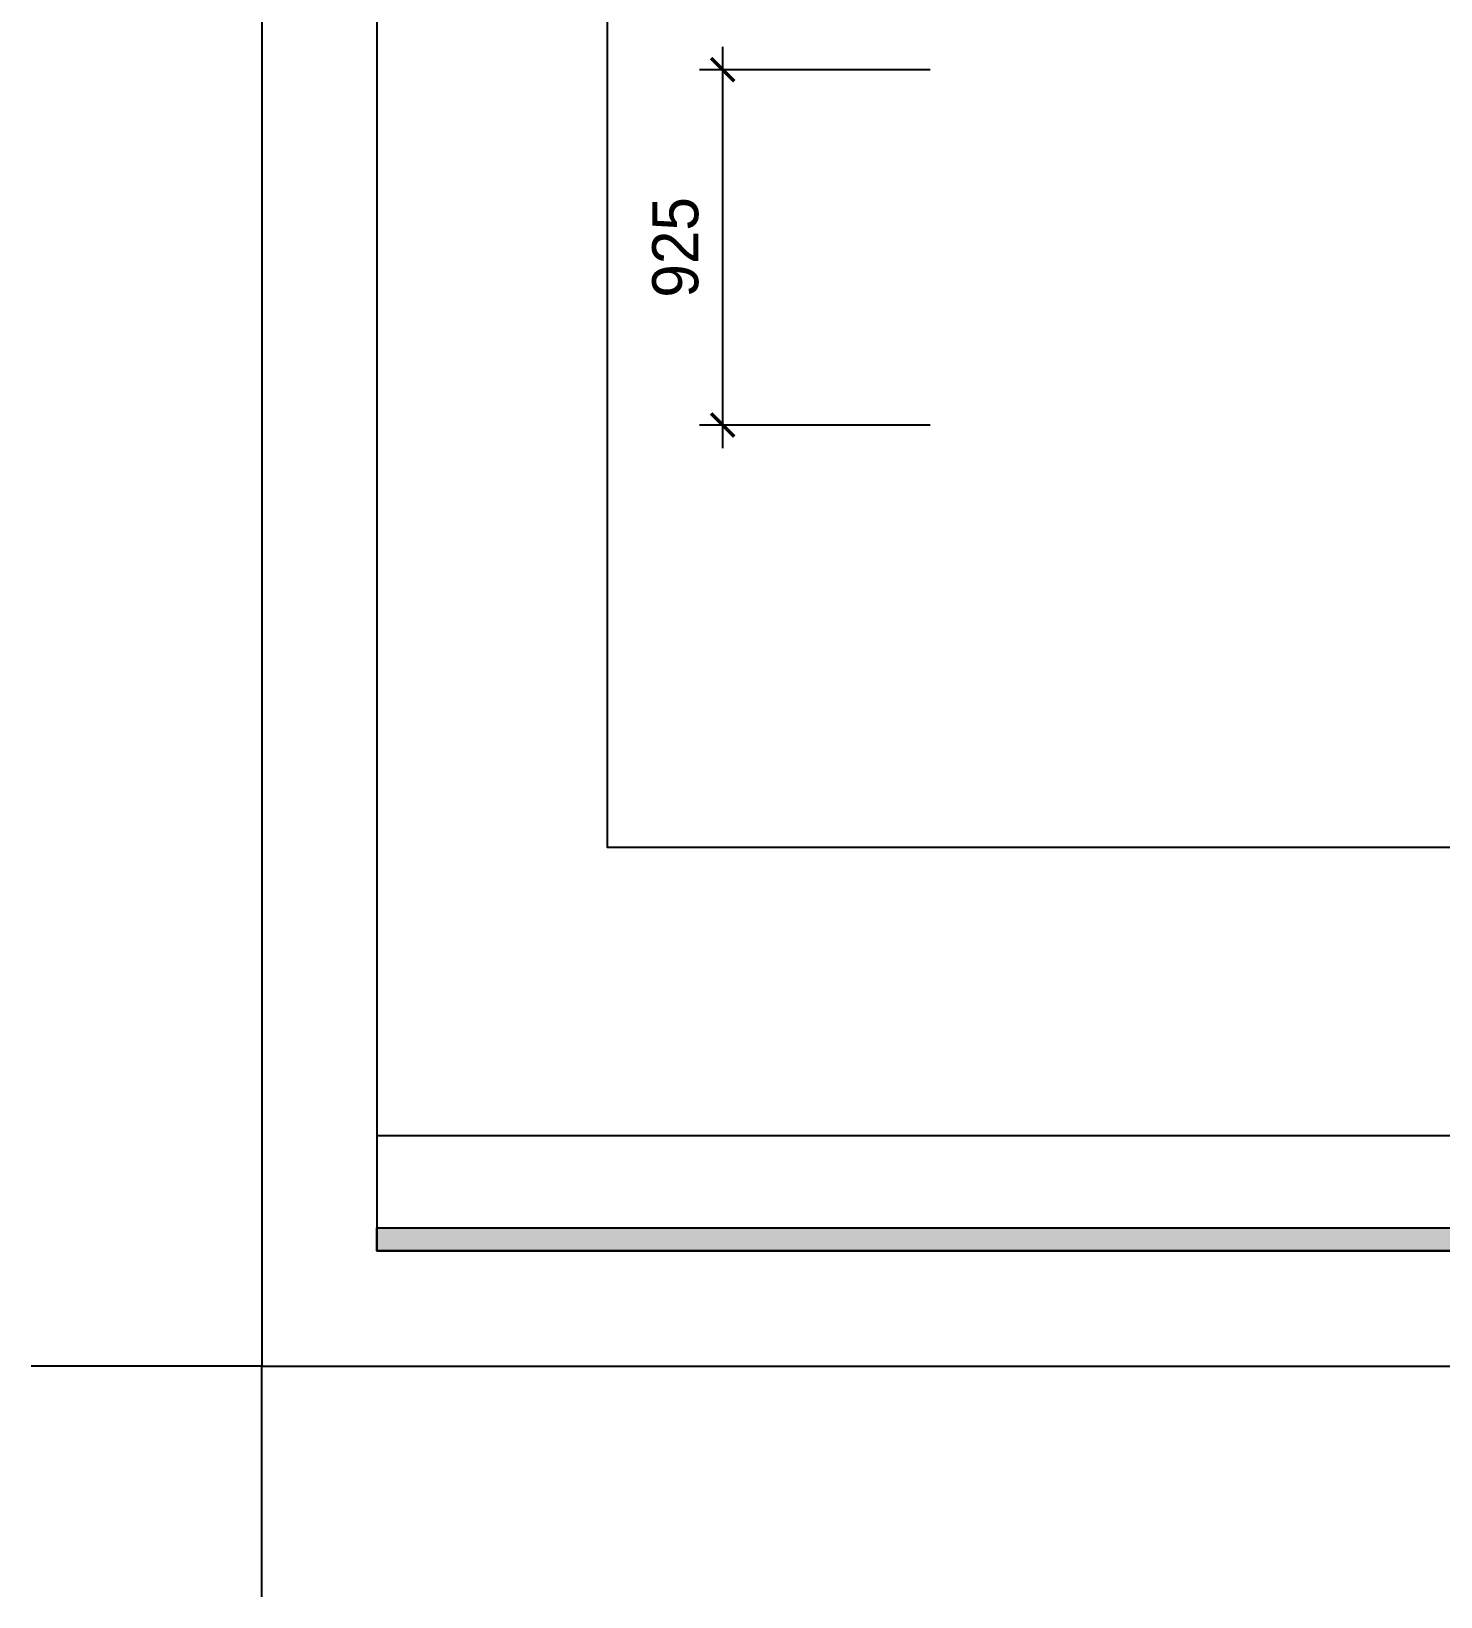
# Model space of a CAD drawing. Header units: inches. Extents: x 3778 to 56227, y -16914 to 35091.
# Drawn here: x 29827 to 33496, y -16914 to -12839 of the extents above; entities that cross this region are included whole.
import ezdxf
from ezdxf.enums import TextEntityAlignment as Align

# ---------------------------------------------------------------- set-up
doc = ezdxf.new("R2010")
doc.units = ezdxf.units.IN
doc.header["$LTSCALE"] = 100
doc.header["$MEASUREMENT"] = 0
doc.header["$PDSIZE"] = 700.071425
for name, color, linetype in [('07-DIM WAL', 5, 'Continuous'), ('F-SYM', 7, 'Continuous'), ('FORM(YOURNAME)-11', 1, 'Continuous')]:
    doc.layers.add(name, color=color, linetype=linetype)
doc.styles.add('HY 울릉도 L', font='')
doc.styles.add('YOURNAME', font='HY울릉도M.TTF')
doc.styles.get('HY 울릉도 L').set_extended_font_data('HY울릉도L')
doc.dimstyles.new('60', dxfattribs={"dimscale": 60, "dimtxt": 2, "dimasz": 1, "dimexe": 1, "dimexo": 1, "dimgap": 1, "dimtad": 1, "dimdec": 0, "dimrnd": 0.05, "dimdsep": 46, "dimlunit": 6, "dimtxsty": 'HY 울릉도 L', "dimblk": 'ARCHTICK', "dimcen": 2.5, "dimdle": 1, "dimclrd": 133, "dimclre": 133, "dimclrt": 30, "dimadec": 0, "dimazin": 0, "dimtfac": 1, "dimtdec": 0, "dimtix": 1, "dimtmove": 2, "dimatfit": 3, "dimldrblk": 'ARCHTICK', "dimfxl": 0, "dimlwd": -1, "dimlwe": -1, "dimarcsym": 0})

# ---------------------------------------------------------------- blocks, each defined once
blk = doc.blocks.new('FORM-PLAN')
at = {"layer": 'FORM(YOURNAME)-11'}
h = blk.add_hatch(color=256, dxfattribs=at)
h.dxf.hatch_style = 1
h.paths.add_polyline_path([(-71444, 55115), (10556, 55115), (10556, 54915), (-71444, 54915)])
h.paths.add_polyline_path([(-71444, -2085), (10556, -2085), (10556, -2285), (-71444, -2285)])
at = {"layer": 'Defpoints', "color": 158}
blk.add_line((1346, -1285), (-71444, -1285), dxfattribs=at)
for points in [[(-71444, -2285), (10556, -2285), (10556, 55115), (-71444, 55115)], [(-69444, 53115), (-64, 53115), (-64, 1215), (-69444, 1215)]]:
    blk.add_lwpolyline(points, close=True, dxfattribs=at)
at = {"layer": 'Defpoints', "color": 1}
blk.add_lwpolyline([(-72444, -5285), (-72444, -3285), (-74444, -3285)], dxfattribs=at)
at = {"layer": 'FORM(YOURNAME)-11', "color": 250}
blk.add_lwpolyline([(-72444, -3285), (11556, -3285), (11556, 56115), (-72444, 56115)], close=True, dxfattribs=at)
at = {"layer": 'FORM(YOURNAME)-11'}
blk.add_lwpolyline([(-71444, -2085), (10556, -2085), (10556, -2285), (-71444, -2285)], close=True, dxfattribs=at)
at = {"layer": 'FORM(YOURNAME)-11', "color": 3, "style": 'YOURNAME'}
for tag, height, p in [('1', 450, (9905, 18188)), ('2', 450, (9905, 17544)), ('3', 450, (9905, 16257)), ('4', 450, (9905, 14326)), ('5', 515, (9905, 12009)), ('6', 515, (9905, 9757)), ('7', 515, (9905, 7504)), ('8', 515, (9905, 5252)), ('9', 515, (9905, 2999)), ('10', 515, (5655, 811)), ('11', 515, (9905, 747)), ('12', 515, (5655, -1441)), ('13', 515, (9905, -1441))]:
    blk.add_attdef(tag, text='', height=height, dxfattribs=at).set_placement(p, align=Align.MIDDLE_RIGHT)
blk = doc.blocks.new('*U631')
at = {"layer": 'F-SYM', "xscale": 0.3, "yscale": 0.3, "zscale": 0.3}
blk.add_blockref('FORM-PLAN', (52159.8, -15328.5), dxfattribs=at)
blk = doc.blocks.new('_ArchTick')
at = {"color": 0, "linetype": 'ByBlock', "const_width": 0.15}
blk.add_lwpolyline([(-0.5, -0.5), (0.5, 0.5)], dxfattribs=at)
blk = doc.blocks.new('*D296')
at = {"layer": '07-DIM WAL', "color": 133}
for p, q in [((31626.5, -12879), (31626.5, -13924)), ((32166.5, -12939), (31566.5, -12939)), ((32166.5, -13864), (31566.5, -13864))]:
    blk.add_line(p, q, dxfattribs=at)
at = {"layer": 'Defpoints', "color": 0}
for p in [(32226.5, -12939), (31626.5, -13864), (32226.5, -13864)]:
    blk.add_point(p, dxfattribs=at)
at = {"layer": '07-DIM WAL', "color": 133, "xscale": 60, "yscale": 60, "zscale": 60}
for p, rotation in [((31626.5, -12939), 90), ((31626.5, -13864), 270)]:
    blk.add_blockref('_ArchTick', p, dxfattribs=dict(at, rotation=rotation))
at = {"layer": '07-DIM WAL', "color": 30, "insert": (31503.9, -13401.5), "char_height": 120, "attachment_point": 5, "rotation": 90, "style": 'HY 울릉도 L'}
blk.add_mtext('925', dxfattribs=at)

msp = doc.modelspace()

# ---------------------------------------------------------------- block references
at = {"layer": '07-DIM WAL'}
msp.add_blockref('*U631', (0, 0), dxfattribs=at)

# ---------------------------------------------------------------- dimensions: what is measured, and where the dimension line sits
dim = msp.add_linear_dim(base=(31626.5, -13864), p1=(32226.5, -12939), p2=(32226.5, -13864), angle=90, dimstyle='60', dxfattribs=at)
dim.commit()
dim.dimension.update_dxf_attribs({"geometry": '*D296', "text_midpoint": (31503.9, -13401.5)})

doc.saveas('drawing.dxf')
